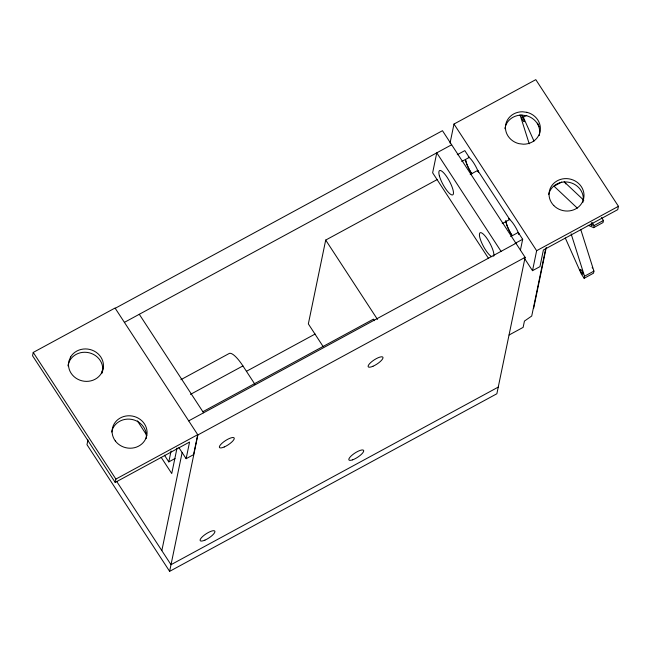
<?xml version="1.0" encoding="UTF-8"?>
<svg xmlns="http://www.w3.org/2000/svg" width="651" height="651" viewBox="0 0 651 651"><rect width="100%" height="100%" fill="white"/><g stroke="black" fill="none" stroke-linecap="round" stroke-linejoin="round"><path stroke-width="0.98" d="M580.798 229.648L593.915 271.109L593.525 273.176L584.15 278.303L584.541 276.236L571.114 233.807M588.178 225.303L593.671 227.655L594.062 225.588L592.133 222.634M601.508 217.507L603.436 220.461L603.046 222.536L593.671 227.655M115.227 308.289L442.468 130.696L525.121 257.348L496.868 393.757L169.634 571.35L197.88 434.941L115.048 308.029L33.242 352.427L32.55 355.755L115.203 482.407L189.571 442.045L186.129 458.686L193.567 454.65L197.701 434.681L115.894 479.079L115.203 482.407M87.966 439.938L86.982 444.69L169.634 571.35M101.694 373.658L103.127 366.725M175.054 458.507L168.804 461.893L171.067 450.972M177.023 448.018L171.742 473.537L161.212 457.401M161.83 550.624L182.134 452.567M437.35 179.481L325.703 240.073L308.346 323.897L323.221 346.698M450.053 143.057L453.991 124.048L535.797 79.65L618.45 206.31L617.758 209.63L543.39 249.992L539.948 266.633L532.51 270.67L524.185 257.918M520.434 250.074L522.672 239.267L518.229 232.464L510.701 236.549M532.51 270.67L536.644 250.708L453.991 124.048M545.676 248.649L531.729 316.02L524.437 321.089L523.135 327.372L509.082 335.005M533.69 308.2L546.279 247.429M533.983 141.137L523.339 117.213L526.749 115.349M561.723 182.028L554.05 186.219L577.339 208.141M594.062 225.588L603.436 220.461M584.541 276.236L593.915 271.109M124.414 322.359L451.648 144.766M457.287 154.702L464.822 150.617L469.257 157.42A13.695 3.589 61.5 0 1 478.542 172.539M461.73 161.505L469.257 157.42L468.281 156.565M470.209 174.501L477.736 170.407L509.757 219.477L502.222 223.562M180.864 379.704L228.9 353.639A24.852 6.51 61.5 0 1 242.921 365.919L255.086 384.554M190.442 394.4L242.921 365.919M246.452 371.298L315.108 334.044M202.974 411.644L373.438 319.136L374.455 320.699M515.136 243.352L522.672 239.267M188.7 420.872L515.934 243.279M536.644 250.708L618.45 206.31M197.88 434.941L525.121 257.348M498.251 387.101L171.01 564.694L116.651 481.39M508.781 218.622L509.757 219.477M508.765 218.703L510.433 220.16A13.809 3.613 61.5 0 1 518.993 234.368M564.157 181.784L583.801 200.272M521.89 114.999L523.339 117.213M584.15 278.303L581.262 273.868L565.288 237.989M501.058 251.351L436.772 152.839L432.638 172.8L488.616 258.577M325.703 240.073L377.49 319.429M139.29 314.287L203.576 412.799M178.919 447.636L186.129 458.686M164.418 455.171L168.804 461.893M137.394 420.896L146.809 435.332M33.242 352.427L115.894 479.079M537.628 123.129L539.264 126.815M518.229 232.464L519.002 234.295M477.736 170.407L478.509 172.238M520.051 114.853L529.214 143.781M67.948 365.895A17.536 16.161 11.7 0 1 68.274 364.243L69.893 360.329A17.536 16.161 11.7 0 1 91.498 353.509A17.536 16.161 11.7 0 1 102.297 372.722M111.679 432.036A17.536 16.161 11.7 0 1 131.884 419.431A17.536 16.161 11.7 0 1 146.125 438.603M512.028 235.483A13.809 3.613 61.5 0 1 505.843 220.892M471.853 173.858A13.695 3.589 61.5 0 1 465.538 159.821M504.883 128.735A17.536 16.161 11.7 0 1 505.217 127.075M505.445 126.27A17.536 16.161 11.7 0 1 521.711 115.097L526.252 115.658A17.536 16.161 11.7 0 1 539.24 135.563M548.671 194.6A17.536 16.161 11.7 0 1 569.568 182.426A17.536 16.161 11.7 0 1 582.816 202.534M491.806 256.706A13.695 3.589 61.5 0 1 483.913 247.217A13.695 3.589 61.5 0 1 479.405 234.71L479.649 233.286A13.695 3.589 61.5 0 1 488.502 240.797A13.695 3.589 61.5 0 1 493.67 256.258M564.856 182.353A24.852 6.29 61.3 0 1 565.817 183.916M592.182 267.512A2.759 0.7 61.3 0 1 592.377 268.074M591.336 222.797A2.759 0.7 61.3 0 1 592.182 225.555A2.759 0.7 61.3 0 1 590.579 224.261M512.036 235.402A13.809 3.613 61.5 0 1 505.86 220.811M471.544 173.345A13.809 3.613 61.5 0 1 465.465 159.487M70.585 357.008L68.965 360.914A17.536 16.161 11.7 0 0 79.764 380.127A17.536 16.161 11.7 0 0 101.369 373.308L102.988 369.402A17.536 16.161 11.7 0 0 92.19 350.181A17.536 16.161 11.7 0 0 70.585 357.008M526.936 112.33L522.395 111.769A17.536 16.161 11.7 0 0 505.526 125.83A17.536 16.161 11.7 0 0 518.888 143.651L523.428 144.213A17.536 16.161 11.7 0 0 540.306 130.151A17.536 16.161 11.7 0 0 526.936 112.33M115.3 440.906A17.536 16.161 11.7 0 0 145.458 439.279A17.536 16.161 11.7 0 0 128.019 415.794A17.536 16.161 11.7 0 0 115.3 440.906M553.789 205.545A17.536 16.161 11.7 0 0 583.263 200.012A17.536 16.161 11.7 0 0 562.537 178.919A17.536 16.161 11.7 0 0 553.789 205.545M204.943 540.118A8.715 2.49 -33.1 0 0 214.83 531.159A8.715 2.49 -33.1 0 0 202.77 536.383A8.715 2.49 -33.1 0 0 204.943 540.118M224.213 446.985A8.764 2.506 -33.1 0 0 234.165 437.968A8.764 2.506 -33.1 0 0 222.032 443.233A8.764 2.506 -33.1 0 0 224.213 446.985M372.958 366.261A8.764 2.506 -33.1 0 0 382.91 357.244A8.764 2.506 -33.1 0 0 370.777 362.509A8.764 2.506 -33.1 0 0 372.958 366.261M352.647 459.826A8.764 2.506 -33.1 0 0 363.73 450.785A8.764 2.506 -33.1 0 0 352.403 454.878A8.764 2.506 -33.1 0 0 352.647 459.826M439.36 175.746A13.809 3.613 61.5 0 0 451.884 194.934A13.809 3.613 61.5 0 0 447.245 177.479A13.809 3.613 61.5 0 0 439.36 175.746M521.597 117.888A2.759 0.7 61.3 0 0 524.104 121.721A2.759 0.7 61.3 0 0 523.144 118.254A2.759 0.7 61.3 0 0 521.597 117.888M580.301 270.401A2.759 0.7 61.3 0 0 582.8 274.234A2.759 0.7 61.3 0 0 581.839 270.767A2.759 0.7 61.3 0 0 580.301 270.401"/></g></svg>
